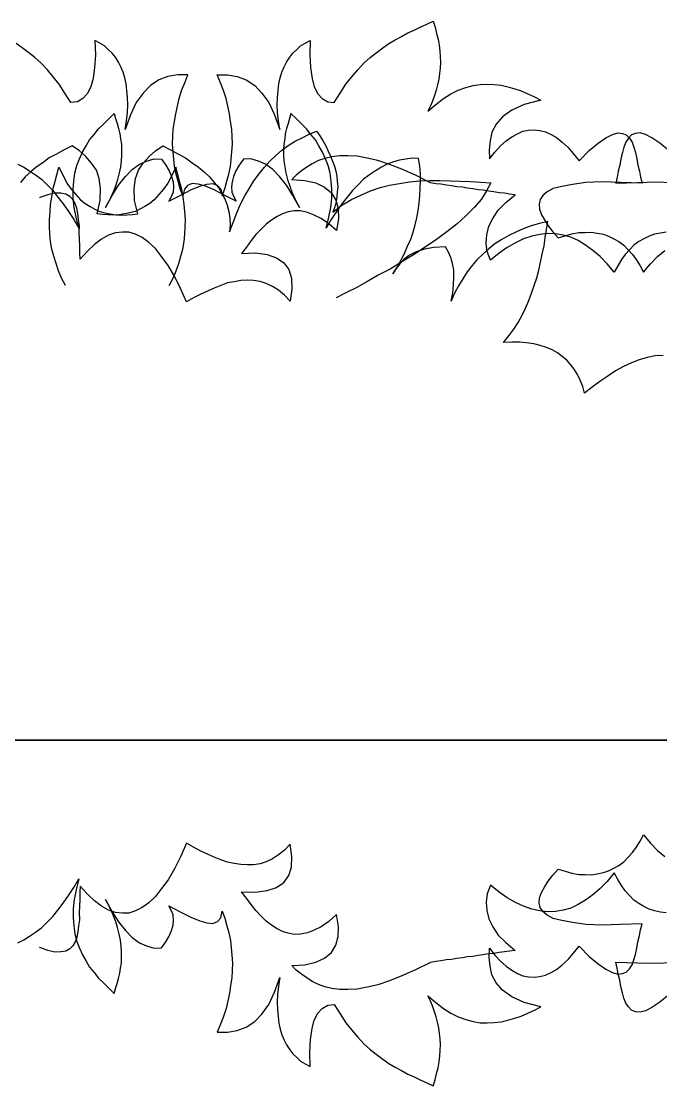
# Model space of a CAD drawing. Extents: x -24232 to 27340, y -23039 to 23489.
# Drawn here: x -18213.4 to -18025.5, y -8447.7 to -8134.8 of the extents above; entities that cross this region are included whole.
import ezdxf

# ---------------------------------------------------------------- set-up
doc = ezdxf.new("R2010")
doc.units = 0
doc.header["$LTSCALE"] = 10
for name, color, linetype in [('0-TEXT', 7, 'CONTINUOUS'), ('1', 1, 'CONTINUOUS'), ('3', 3, 'CONTINUOUS')]:
    doc.layers.add(name, color=color, linetype=linetype)

# ---------------------------------------------------------------- blocks, each defined once
blk = doc.blocks.new('A$C190C71B1')
at = {"layer": '1'}
for points in [[(740.54, 1307.94), (742.26, 1307.03), (743.99, 1305.98), (745.73, 1304.8), (747.48, 1303.48), (749.13, 1301.88), (750.79, 1300.15), (752.33, 1298.27), (753.89, 1296.26), (755.46, 1293.98), (757.04, 1291.7), (758.52, 1289.13), (758.52, 1289.13), (757.66, 1292.3), (757.1, 1295.22), (756.84, 1297.9), (756.85, 1300.48), (757.02, 1302.93), (757.33, 1305.27), (757.92, 1307.49), (758.67, 1309.46), (759.56, 1311.44), (760.6, 1313.31), (761.65, 1315.04), (762.97, 1316.66), (764.3, 1318.28), (765.78, 1319.78), (767.26, 1321.28), (768.87, 1322.79), (768.87, 1322.79), (769.28, 1321.34), (769.7, 1319.89), (770.11, 1318.45), (770.54, 1316.86), (770.68, 1315.39), (770.98, 1313.79), (771, 1312.17), (771.03, 1310.55), (770.92, 1308.91), (770.69, 1307.13), (770.32, 1305.33), (769.84, 1303.39), (769.22, 1301.43), (768.47, 1299.46), (767.46, 1297.33), (766.31, 1295.18), (766.31, 1295.18), (768.26, 1298.76), (770.13, 1301.79), (772.19, 1304.3), (774.15, 1306.39), (776.29, 1307.95), (778.37, 1308.83), (780.61, 1309.46), (782.78, 1309.41), (782.78, 1309.41), (784.04, 1307.63), (785.02, 1305.97), (785.73, 1304.28), (786.16, 1302.7), (786.3, 1301.22), (786.18, 1299.72), (785.64, 1298.31), (784.96, 1297.03), (784.96, 1297.03), (788.43, 1298.86), (791.4, 1300.37), (794, 1301.44), (796.1, 1302.05), (797.85, 1302.23), (799.26, 1301.69), (800.18, 1300.56), (800.65, 1298.58), (800.65, 1298.58), (801.39, 1300.68), (801.98, 1302.91), (802.59, 1305), (803.04, 1307.21), (803.23, 1309.39), (803.42, 1311.58), (803.61, 1313.76), (803.52, 1316.06), (803.45, 1318.22), (803.09, 1320.48), (802.73, 1322.75), (802.23, 1325), (801.74, 1327.26), (800.97, 1329.62), (800.07, 1331.83), (799.16, 1334.18), (799.16, 1334.18), (802.14, 1334.2), (805.03, 1333.68), (807.7, 1332.72), (810.17, 1331.07), (812.28, 1328.84), (814.32, 1326.06), (816.03, 1322.44), (817.54, 1318.12), (817.54, 1318.12), (817.15, 1320.65), (816.91, 1323.07), (816.82, 1325.36), (816.88, 1327.53), (817.08, 1329.58), (817.3, 1331.5), (817.66, 1333.3), (818.18, 1334.97), (818.84, 1336.53), (819.51, 1337.95), (820.45, 1339.4), (821.41, 1340.58), (822.53, 1341.63), (823.64, 1342.69), (825.05, 1343.51), (826.46, 1344.32), (826.46, 1344.32), (826.34, 1340.11), (826.57, 1336.35), (827.02, 1333.14), (827.68, 1330.63), (828.69, 1328.57), (830.05, 1327.21), (831.63, 1326.28), (833.55, 1326.07), (833.55, 1326.07), (835.31, 1328.81), (836.95, 1331.41), (838.76, 1333.62), (840.45, 1335.68), (842.29, 1337.63), (844.16, 1339.3), (845.91, 1340.69), (847.81, 1342.1), (849.58, 1343.36), (851.5, 1344.49), (853.29, 1345.48), (855.23, 1346.49), (857.04, 1347.34), (858.85, 1348.2), (860.79, 1349.07), (862.61, 1349.93), (862.61, 1349.93), (863.18, 1348.22), (863.63, 1346.37), (864.07, 1344.65), (864.38, 1342.92), (864.55, 1341.18), (864.71, 1339.57), (864.75, 1337.81), (864.64, 1336.18), (864.53, 1334.54), (864.29, 1332.89), (863.91, 1331.23), (863.52, 1329.7), (863, 1328.16), (862.48, 1326.49), (861.81, 1325.07), (861.02, 1323.5), (861.02, 1323.5), (863.39, 1325.49), (865.66, 1327.21), (867.82, 1328.64), (870.02, 1329.67), (872.25, 1330.43), (874.36, 1331.04), (876.49, 1331.39), (878.51, 1331.45), (880.55, 1331.39), (882.6, 1331.18), (884.55, 1330.7), (886.64, 1330.09), (888.46, 1329.46), (890.45, 1328.57), (892.43, 1327.68), (894.28, 1326.78), (894.28, 1326.78), (889.4, 1325.49), (885.77, 1323.78), (882.98, 1321.87), (881.17, 1319.66), (879.91, 1317.37), (879.35, 1314.75), (879.07, 1312.14), (879.2, 1309.45), (879.2, 1309.45), (880.76, 1311.5), (882.47, 1313.29), (884.09, 1314.81), (885.74, 1315.92), (887.4, 1316.89), (888.96, 1317.59), (890.69, 1317.9), (892.3, 1318.06), (893.95, 1317.81), (895.61, 1317.43), (897.31, 1316.65), (898.89, 1315.73), (900.51, 1314.4), (902.29, 1312.81), (903.82, 1311.07), (905.52, 1308.93), (905.52, 1308.93), (908.47, 1311.93), (911.1, 1314.09), (913.39, 1315.67), (915.32, 1316.67), (916.9, 1317.1), (918.27, 1316.96), (919.39, 1316.53), (920.31, 1315.54), (921.1, 1314.4), (921.64, 1312.96), (922.07, 1311.38), (922.52, 1309.53), (922.84, 1307.67), (923.3, 1305.82), (923.6, 1304.09), (924.04, 1302.37), (924.04, 1302.37), (917.66, 1302.55), (912.23, 1302.69), (907.51, 1302.5), (903.63, 1301.98), (900.44, 1301.39), (897.93, 1300.74), (896.14, 1299.75), (894.89, 1298.68), (894.05, 1297.51), (893.78, 1296.13), (893.93, 1294.65), (894.49, 1293.08), (895.32, 1291.54), (896.45, 1289.76), (897.84, 1288), (899.36, 1286.25), (899.36, 1286.25), (901.47, 1286.87), (903.44, 1287.47), (905.44, 1287.8), (907.33, 1287.85), (909.22, 1287.9), (910.87, 1287.66), (912.67, 1287.3), (914.21, 1286.77), (915.78, 1285.98), (917.21, 1285.17), (918.67, 1284.1), (919.88, 1282.86), (921.24, 1281.37), (922.34, 1279.86), (923.46, 1278.07), (924.47, 1276.14), (924.47, 1276.14), (926.52, 1278.64), (928.62, 1280.75), (930.74, 1282.58)], [(930.24, 1251.72), (927.92, 1251.54), (925.57, 1251.1), (923.2, 1250.38), (920.95, 1249.52), (918.54, 1248.41), (916.24, 1247.14), (913.93, 1245.61), (911.61, 1244.08), (909.41, 1242.4), (907.07, 1240.6), (907.07, 1240.6), (906.58, 1242.55), (905.81, 1244.38), (905.04, 1246.08), (904.11, 1247.67), (903.02, 1248.99), (901.93, 1250.32), (900.55, 1251.4), (899.17, 1252.49), (897.62, 1253.32), (895.93, 1254.03), (894.1, 1254.61), (892.25, 1255.07), (890.11, 1255.41), (887.97, 1255.62), (885.79, 1255.57), (883.35, 1255.54), (883.35, 1255.54), (884.89, 1257.42), (886.31, 1259.44), (887.58, 1261.35), (888.75, 1263.54), (889.77, 1265.6), (890.79, 1267.8), (891.56, 1270.03), (892.32, 1272.26), (893.08, 1274.48), (893.71, 1276.72), (894.21, 1279.11), (894.72, 1281.5), (895.23, 1283.89), (895.6, 1286.29), (895.97, 1288.69), (896.34, 1291.09), (896.34, 1291.09), (893.85, 1290.52), (891.48, 1289.81), (889.09, 1288.96), (886.96, 1287.95), (884.83, 1286.95), (882.82, 1285.79), (880.8, 1284.5), (879.03, 1283.05), (877.25, 1281.47), (875.6, 1279.87), (874.07, 1278.12), (872.67, 1276.23), (871.38, 1274.19), (870.1, 1272.15), (868.93, 1269.96), (867.89, 1267.63), (867.89, 1267.63), (868.41, 1270.15), (868.64, 1272.43), (868.73, 1274.72), (868.66, 1276.76), (868.31, 1278.69), (867.81, 1280.5), (867.15, 1282.06), (866.22, 1283.64), (866.22, 1283.64), (862.82, 1283.43), (860.06, 1282.89), (857.68, 1282.18), (855.69, 1281.16), (854.08, 1279.96), (852.86, 1278.59), (851.78, 1277.21), (850.81, 1275.68), (850.81, 1275.68), (852.1, 1277.72), (853.25, 1279.77), (854.25, 1281.71), (855.13, 1283.78), (856.02, 1285.86), (856.76, 1287.96), (857.38, 1290.06), (857.86, 1292.18), (858.2, 1294.31), (858.55, 1296.45), (858.76, 1298.59), (858.84, 1300.75), (858.92, 1302.91), (858.86, 1305.08), (858.69, 1307.4), (858.36, 1309.6), (858.36, 1309.6), (856.47, 1309.65), (854.55, 1309.44), (852.76, 1309.07), (850.95, 1308.57), (849.12, 1307.94), (847.41, 1307.03), (845.68, 1305.98), (843.94, 1304.8), (842.18, 1303.48), (840.54, 1301.88), (838.87, 1300.15), (837.34, 1298.27), (835.78, 1296.26), (834.2, 1293.98), (832.62, 1291.7), (831.15, 1289.13), (831.15, 1289.13), (832.01, 1292.3), (832.56, 1295.22), (832.83, 1297.9), (832.81, 1300.48), (832.65, 1302.93), (832.34, 1305.27), (831.75, 1307.49), (830.99, 1309.46), (830.1, 1311.44), (829.07, 1313.31), (828.02, 1315.04), (826.69, 1316.66), (825.36, 1318.28), (823.89, 1319.78), (822.41, 1321.28), (820.8, 1322.79), (820.8, 1322.79), (820.38, 1321.34), (819.97, 1319.89), (819.56, 1318.45), (819.13, 1316.86), (818.98, 1315.39), (818.69, 1313.79), (818.67, 1312.17), (818.64, 1310.55), (818.75, 1308.91), (818.98, 1307.13), (819.34, 1305.33), (819.83, 1303.39), (820.45, 1301.43), (821.2, 1299.46), (822.21, 1297.33), (823.35, 1295.18), (823.35, 1295.18), (821.4, 1298.76), (819.54, 1301.79), (817.48, 1304.3), (815.52, 1306.39), (813.37, 1307.95), (811.29, 1308.83), (809.05, 1309.46), (806.88, 1309.41), (806.88, 1309.41), (805.62, 1307.63), (804.65, 1305.97), (803.94, 1304.28), (803.51, 1302.7), (803.37, 1301.22), (803.49, 1299.72), (804.03, 1298.31), (804.71, 1297.03), (804.71, 1297.03), (801.24, 1298.86), (798.27, 1300.37), (795.67, 1301.44), (793.56, 1302.05), (791.82, 1302.23), (790.41, 1301.69), (789.49, 1300.56), (789.02, 1298.58), (789.02, 1298.58), (788.28, 1300.68), (787.69, 1302.91), (787.08, 1305), (786.62, 1307.21), (786.43, 1309.39), (786.24, 1311.58), (786.05, 1313.76), (786.14, 1316.06), (786.22, 1318.22), (786.58, 1320.48), (786.94, 1322.75), (787.43, 1325), (787.93, 1327.26), (788.7, 1329.62), (789.6, 1331.83), (790.51, 1334.18), (790.51, 1334.18), (787.53, 1334.2), (784.63, 1333.68), (781.97, 1332.72), (779.5, 1331.07), (777.38, 1328.84), (775.35, 1326.06), (773.64, 1322.44), (772.13, 1318.12), (772.13, 1318.12), (772.51, 1320.65), (772.75, 1323.07), (772.84, 1325.36), (772.79, 1327.53), (772.58, 1329.58), (772.37, 1331.5), (772, 1333.3), (771.49, 1334.97), (770.83, 1336.53), (770.16, 1337.95), (769.22, 1339.4), (768.25, 1340.58), (767.14, 1341.63), (766.02, 1342.69), (764.61, 1343.51), (763.21, 1344.32), (763.21, 1344.32), (763.33, 1340.11), (763.09, 1336.35), (762.64, 1333.14), (761.99, 1330.63), (760.97, 1328.57), (759.62, 1327.21), (758.04, 1326.28), (756.12, 1326.07), (756.12, 1326.07), (754.36, 1328.81), (752.72, 1331.41), (750.91, 1333.62), (749.22, 1335.68), (747.38, 1337.63), (745.51, 1339.3), (743.75, 1340.69), (741.86, 1342.1), (740.09, 1343.36)], [(931.86, 1311.93), (929.23, 1314.09), (926.94, 1315.67), (925.01, 1316.67), (923.43, 1317.1), (922.06, 1316.96), (920.94, 1316.53), (920.03, 1315.54), (919.24, 1314.4), (918.69, 1312.96), (918.26, 1311.38), (917.81, 1309.53), (917.49, 1307.67), (917.03, 1305.82), (916.73, 1304.09), (916.29, 1302.37), (916.29, 1302.37), (922.67, 1302.55), (928.1, 1302.69), (932.82, 1302.5)], [(931.11, 1287.9), (929.46, 1287.66), (927.66, 1287.3), (926.12, 1286.77), (924.55, 1285.98), (923.12, 1285.17), (921.66, 1284.1), (920.45, 1282.86), (919.09, 1281.37), (917.99, 1279.86), (916.87, 1278.07), (915.86, 1276.14), (915.86, 1276.14), (913.81, 1278.64), (911.71, 1280.75), (909.59, 1282.58), (907.45, 1284.15), (905.27, 1285.45), (903.07, 1286.48), (900.83, 1287.1), (898.56, 1287.46), (896.27, 1287.55), (893.94, 1287.24), (891.59, 1286.8), (889.21, 1285.95), (886.79, 1284.83), (884.36, 1283.45), (882.02, 1281.78), (879.52, 1279.73), (879.52, 1279.73), (878.55, 1282.26), (878.25, 1284.73), (878.36, 1287.16), (879.01, 1289.66), (880.19, 1291.99), (881.78, 1294.4), (884.03, 1296.62), (886.7, 1298.93), (886.7, 1298.93), (885.09, 1299.09), (883.63, 1299.37), (882.02, 1299.52), (880.42, 1299.82), (878.94, 1299.96), (877.35, 1300.26), (875.87, 1300.4), (874.28, 1300.69), (872.67, 1300.85), (871.21, 1301.13), (869.6, 1301.29), (868, 1301.59), (866.53, 1301.73), (864.93, 1302.02), (863.45, 1302.17), (861.86, 1302.46), (861.86, 1302.46), (857.47, 1304.66), (853.45, 1306.41), (849.8, 1307.85), (846.39, 1309), (843.21, 1309.72), (840.29, 1310.28), (837.59, 1310.41), (835.15, 1310.38), (832.82, 1310.07), (830.74, 1309.6), (828.92, 1308.97), (827.07, 1308.07), (825.47, 1307), (823.88, 1305.94), (822.4, 1304.73), (821.05, 1303.38), (821.05, 1303.38), (824.95, 1303.13), (828.13, 1302.41), (830.72, 1301.2), (832.72, 1299.52), (834, 1297.36), (834.7, 1294.85), (834.81, 1291.86), (834.2, 1288.4), (834.2, 1288.4), (831.96, 1290.39), (829.67, 1291.96), (827.61, 1292.98), (825.65, 1293.72), (823.66, 1294.18), (821.77, 1294.23), (819.98, 1293.87), (818.3, 1293.36), (816.73, 1292.57), (815.14, 1291.5), (813.53, 1290.31), (812.03, 1288.83), (810.52, 1287.22), (809.13, 1285.46), (807.72, 1283.57), (806.31, 1281.68), (806.31, 1281.68), (810.39, 1281.82), (813.86, 1281.34), (816.61, 1280.39), (818.78, 1278.96), (820.2, 1276.92), (821.03, 1274.4), (821.13, 1271.28), (820.64, 1267.67), (820.64, 1267.67), (818.92, 1269.46), (817.16, 1270.86), (815.38, 1271.98), (813.57, 1272.84), (811.73, 1273.42), (809.86, 1273.74), (807.97, 1273.8), (806.07, 1273.71), (804.14, 1273.36), (802.21, 1273.01), (800.24, 1272.26), (798.27, 1271.5), (796.28, 1270.62), (794.15, 1269.61), (792.16, 1268.59), (790.15, 1267.43), (790.15, 1267.43), (788.37, 1271.4), (786.56, 1274.96), (784.7, 1278.13), (782.8, 1280.75), (781, 1283.1), (779.01, 1284.92), (777.12, 1286.32), (775.18, 1287.33), (773.21, 1287.93), (771.32, 1287.98), (769.27, 1287.77), (767.17, 1287.03), (765.16, 1285.88), (763.11, 1284.32), (761.02, 1282.36), (758.89, 1280), (758.89, 1280), (758.81, 1281.9), (758.74, 1283.94), (758.67, 1285.98), (758.58, 1287.88), (758.65, 1289.91), (758.42, 1291.69), (758.19, 1293.47), (757.93, 1294.99), (757.39, 1296.4), (756.69, 1297.55), (755.84, 1298.45), (754.68, 1299.1), (753.22, 1299.38), (751.46, 1299.42), (749.38, 1298.95), (747, 1298.1), (747, 1298.1), (746.9, 1298.19)], [(785.05, 1272.26), (785.05, 1272.26), (786.21, 1274.45), (787.1, 1276.53), (787.86, 1278.76), (788.47, 1280.86), (789.09, 1282.97), (789.45, 1285.23), (789.66, 1287.38), (789.74, 1289.54), (789.81, 1291.7), (789.62, 1293.88), (789.43, 1296.07), (789.11, 1298.27), (788.78, 1300.47), (788.18, 1302.56), (787.59, 1304.78), (786.99, 1307.01), (786.99, 1307.01), (785.8, 1304.55), (784.64, 1302.37), (783.38, 1300.59), (782, 1298.97), (780.64, 1297.48), (779.31, 1296.39), (777.86, 1295.45), (776.43, 1294.65), (775.01, 1293.97), (773.48, 1293.58), (771.96, 1293.33), (770.32, 1293.08), (768.68, 1292.97), (767.06, 1293), (765.45, 1293.16), (763.84, 1293.32), (763.84, 1293.32), (764.77, 1297.29), (764.85, 1300.8), (764.46, 1303.68), (763.62, 1306.2), (762.2, 1308.24), (760.49, 1310.17), (758.63, 1311.84), (756.47, 1313.27), (756.47, 1313.27), (754.19, 1312.14), (751.9, 1310.88), (749.75, 1309.74), (747.85, 1308.3), (745.96, 1307), (744.34, 1305.67), (742.71, 1304.21), (741.33, 1302.58)], [(754.58, 1272.26), (754.58, 1272.26), (753.41, 1274.45), (752.53, 1276.53), (751.77, 1278.76), (751.15, 1280.86), (750.54, 1282.97), (750.18, 1285.23), (749.97, 1287.38), (749.89, 1289.54), (749.81, 1291.7), (750, 1293.88), (750.19, 1296.07), (750.52, 1298.27), (750.84, 1300.47), (751.45, 1302.56), (752.04, 1304.78), (752.63, 1307.01), (752.63, 1307.01), (753.82, 1304.55), (754.99, 1302.37), (756.25, 1300.59), (757.63, 1298.97), (758.99, 1297.48), (760.32, 1296.39), (761.76, 1295.45), (763.2, 1294.65), (764.62, 1293.97), (766.15, 1293.58), (767.66, 1293.33), (769.31, 1293.08), (770.95, 1292.97), (772.57, 1293), (774.18, 1293.16), (775.79, 1293.32), (775.79, 1293.32), (774.85, 1297.29), (774.78, 1300.8), (775.17, 1303.68), (776, 1306.2), (777.43, 1308.24), (779.13, 1310.17), (781, 1311.84), (783.16, 1313.27), (783.16, 1313.27), (785.44, 1312.14), (787.73, 1310.88), (789.87, 1309.74), (791.78, 1308.3), (793.67, 1307), (795.29, 1305.67), (796.92, 1304.21), (798.3, 1302.58), (799.53, 1301.08), (800.51, 1299.41), (801.35, 1297.74), (802.07, 1295.91), (802.53, 1294.06), (802.86, 1292.06), (802.92, 1290.04), (802.72, 1287.99), (802.72, 1287.99), (803.8, 1290.8), (804.87, 1293.62), (805.98, 1296.16), (807.23, 1298.59), (808.62, 1300.89), (809.9, 1303.05), (811.46, 1305.1), (813.03, 1307.02), (814.61, 1308.8), (816.35, 1310.46), (818.09, 1311.98), (819.98, 1313.39), (822.02, 1314.67), (824.09, 1315.69), (826.16, 1316.71), (828.37, 1317.6), (828.37, 1317.6), (829.32, 1316.21), (830.28, 1314.68), (831.1, 1313.27), (831.79, 1311.71), (832.48, 1310.29), (833.02, 1308.85), (833.59, 1307.29), (834, 1305.84), (834.28, 1304.37), (834.43, 1302.9), (834.58, 1301.29), (834.46, 1299.79), (834.34, 1298.29), (834.07, 1296.91), (833.68, 1295.38), (833.15, 1293.84), (833.15, 1293.84), (835.8, 1295.86), (838.62, 1297.49), (841.33, 1298.84), (844.18, 1300.07), (847.07, 1301.03), (849.84, 1301.71), (852.77, 1302.27), (855.71, 1302.7), (858.66, 1302.99), (861.62, 1303.15), (864.6, 1303.17), (867.59, 1303.06), (870.58, 1302.95), (873.57, 1302.84), (876.57, 1302.59), (879.56, 1302.48), (879.56, 1302.48), (878.31, 1300.06), (876.79, 1297.6), (874.72, 1295.23), (872.27, 1292.69), (869.65, 1290.4), (866.63, 1288.07), (863.61, 1285.74), (860.31, 1283.52), (856.87, 1281.28), (853.42, 1279.18), (849.98, 1277.08), (846.5, 1275.25), (843.17, 1273.29), (839.95, 1271.62), (836.99, 1270.11), (834.16, 1268.61)], [(740.54, 1079), (742.26, 1079.92), (743.99, 1080.96), (745.73, 1082.15), (747.48, 1083.46), (749.13, 1085.06), (750.79, 1086.79), (752.33, 1088.67), (753.89, 1090.68), (755.46, 1092.96), (757.04, 1095.25), (758.52, 1097.81), (758.52, 1097.81), (757.66, 1094.64), (757.1, 1091.72), (756.84, 1089.04), (756.85, 1086.46), (757.02, 1084.01), (757.33, 1081.68), (757.92, 1079.45), (758.67, 1077.48), (759.56, 1075.5), (760.6, 1073.63), (761.65, 1071.91), (762.97, 1070.29), (764.3, 1068.66), (765.78, 1067.16), (767.26, 1065.66), (768.87, 1064.15), (768.87, 1064.15), (769.28, 1065.6), (769.7, 1067.05), (770.11, 1068.5), (770.54, 1070.08), (770.68, 1071.56), (770.98, 1073.15), (771, 1074.77), (771.03, 1076.4), (770.92, 1078.03), (770.69, 1079.82), (770.32, 1081.61), (769.84, 1083.56), (769.22, 1085.51), (768.47, 1087.48), (767.46, 1089.61), (766.31, 1091.76), (766.31, 1091.76), (768.26, 1088.18), (770.13, 1085.15), (772.19, 1082.65), (774.15, 1080.56), (776.29, 1078.99), (778.37, 1078.11), (780.61, 1077.48), (782.78, 1077.54), (782.78, 1077.54), (784.04, 1079.31), (785.02, 1080.97), (785.73, 1082.66), (786.16, 1084.25), (786.3, 1085.72), (786.18, 1087.22), (785.64, 1088.63), (784.96, 1089.92), (784.96, 1089.92), (788.43, 1088.08), (791.4, 1086.57), (794, 1085.5), (796.1, 1084.89), (797.85, 1084.72), (799.26, 1085.25), (800.18, 1086.38), (800.65, 1088.37), (800.65, 1088.37), (801.39, 1086.26), (801.98, 1084.04), (802.59, 1081.95), (803.04, 1079.73), (803.23, 1077.55), (803.42, 1075.36), (803.61, 1073.18), (803.52, 1070.88), (803.45, 1068.73), (803.09, 1066.46), (802.73, 1064.19), (802.23, 1061.94), (801.74, 1059.69), (800.97, 1057.32), (800.07, 1055.11), (799.16, 1052.76), (799.16, 1052.76), (802.14, 1052.74), (805.03, 1053.27), (807.7, 1054.22), (810.17, 1055.87), (812.28, 1058.1), (814.32, 1060.88), (816.03, 1064.5), (817.54, 1068.82), (817.54, 1068.82), (817.15, 1066.29), (816.91, 1063.87), (816.82, 1061.58), (816.88, 1059.41), (817.08, 1057.36), (817.3, 1055.44), (817.66, 1053.64), (818.18, 1051.97), (818.84, 1050.41), (819.51, 1048.99), (820.45, 1047.55), (821.41, 1046.37), (822.53, 1045.31), (823.64, 1044.25), (825.05, 1043.43), (826.46, 1042.62), (826.46, 1042.62), (826.34, 1046.83), (826.57, 1050.6), (827.02, 1053.8), (827.68, 1056.31), (828.69, 1058.38), (830.05, 1059.73), (831.63, 1060.66), (833.55, 1060.88), (833.55, 1060.88), (835.31, 1058.13), (836.95, 1055.53), (838.76, 1053.32), (840.45, 1051.26), (842.29, 1049.32), (844.16, 1047.64), (845.91, 1046.25), (847.81, 1044.84), (849.58, 1043.59), (851.5, 1042.45), (853.29, 1041.46), (855.23, 1040.45), (857.04, 1039.6), (858.85, 1038.74), (860.79, 1037.87), (862.61, 1037.02), (862.61, 1037.02), (863.18, 1038.72), (863.63, 1040.57), (864.07, 1042.29), (864.38, 1044.02), (864.55, 1045.76), (864.71, 1047.37), (864.75, 1049.13), (864.64, 1050.76), (864.53, 1052.4), (864.29, 1054.05), (863.91, 1055.71), (863.52, 1057.24), (863, 1058.78), (862.48, 1060.46), (861.81, 1061.88), (861.02, 1063.44), (861.02, 1063.44), (863.39, 1061.45), (865.66, 1059.74), (867.82, 1058.3), (870.02, 1057.27), (872.25, 1056.51), (874.36, 1055.9), (876.49, 1055.55), (878.51, 1055.49), (880.55, 1055.56), (882.6, 1055.76), (884.55, 1056.25), (886.64, 1056.85), (888.46, 1057.48), (890.45, 1058.37), (892.43, 1059.26), (894.28, 1060.16), (894.28, 1060.16), (889.4, 1061.45), (885.77, 1063.17), (882.98, 1065.07), (881.17, 1067.28), (879.91, 1069.57), (879.35, 1072.2), (879.07, 1074.8), (879.2, 1077.49), (879.2, 1077.49), (880.76, 1075.44), (882.47, 1073.65), (884.09, 1072.14), (885.74, 1071.02), (887.4, 1070.05), (888.96, 1069.35), (890.69, 1069.05), (892.3, 1068.89), (893.95, 1069.13), (895.61, 1069.51), (897.31, 1070.29), (898.89, 1071.21), (900.51, 1072.54), (902.29, 1074.13), (903.82, 1075.87), (905.52, 1078.01), (905.52, 1078.01), (908.47, 1075.01), (911.1, 1072.85), (913.39, 1071.27), (915.32, 1070.27), (916.9, 1069.84), (918.27, 1069.98), (919.39, 1070.41), (920.31, 1071.4), (921.1, 1072.54), (921.64, 1073.98), (922.07, 1075.56), (922.52, 1077.41), (922.84, 1079.28), (923.3, 1081.13), (923.6, 1082.86), (924.04, 1084.57), (924.04, 1084.57), (917.66, 1084.39), (912.23, 1084.25), (907.51, 1084.45), (903.63, 1084.97), (900.44, 1085.55), (897.93, 1086.21), (896.14, 1087.2), (894.89, 1088.27), (894.05, 1089.43), (893.78, 1090.81), (893.93, 1092.29), (894.49, 1093.86), (895.32, 1095.4), (896.45, 1097.19), (897.84, 1098.94), (899.36, 1100.69), (899.36, 1100.69), (901.47, 1100.07), (903.44, 1099.47), (905.44, 1099.14), (907.33, 1099.09), (909.22, 1099.04), (910.87, 1099.28), (912.67, 1099.65), (914.21, 1100.17), (915.78, 1100.96), (917.21, 1101.77), (918.67, 1102.84), (919.88, 1104.08), (921.24, 1105.57), (922.34, 1107.09), (923.46, 1108.87), (924.47, 1110.8), (924.47, 1110.8), (926.52, 1108.3), (928.62, 1106.2), (930.74, 1104.36)], [(931.86, 1063.77), (929.23, 1061.62), (926.94, 1060.04), (925.01, 1059.04), (923.43, 1058.61), (922.06, 1058.74), (920.94, 1059.18), (920.03, 1060.17), (919.24, 1061.31), (918.69, 1062.74), (918.26, 1064.33), (917.81, 1066.18), (917.49, 1068.04), (917.03, 1069.89), (916.73, 1071.62), (916.29, 1073.34), (916.29, 1073.34), (922.67, 1073.16), (928.1, 1073.02), (932.82, 1073.21)], [(931.11, 1087.81), (929.46, 1088.05), (927.66, 1088.41), (926.12, 1088.94), (924.55, 1089.73), (923.12, 1090.54), (921.66, 1091.61), (920.45, 1092.85), (919.09, 1094.34), (917.99, 1095.85), (916.87, 1097.64), (915.86, 1099.57), (915.86, 1099.57), (913.81, 1097.07), (911.71, 1094.96), (909.59, 1093.13), (907.45, 1091.56), (905.27, 1090.26), (903.07, 1089.23), (900.83, 1088.61), (898.56, 1088.25), (896.27, 1088.16), (893.94, 1088.47), (891.59, 1088.91), (889.21, 1089.76), (886.79, 1090.88), (884.36, 1092.26), (882.02, 1093.93), (879.52, 1095.98), (879.52, 1095.98), (878.55, 1093.45), (878.25, 1090.98), (878.36, 1088.55), (879.01, 1086.04), (880.19, 1083.72), (881.78, 1081.31), (884.03, 1079.09), (886.7, 1076.78), (886.7, 1076.78), (885.09, 1076.62), (883.63, 1076.34), (882.02, 1076.19), (880.42, 1075.89), (878.94, 1075.75), (877.35, 1075.45), (875.87, 1075.31), (874.28, 1075.01), (872.67, 1074.86), (871.21, 1074.58), (869.6, 1074.42), (868, 1074.12), (866.53, 1073.98), (864.93, 1073.69), (863.45, 1073.54), (861.86, 1073.25), (861.86, 1073.25), (857.47, 1071.05), (853.45, 1069.3), (849.8, 1067.86), (846.39, 1066.71), (843.21, 1065.99), (840.29, 1065.43), (837.59, 1065.3), (835.15, 1065.33), (832.82, 1065.64), (830.74, 1066.11), (828.92, 1066.74), (827.07, 1067.64), (825.47, 1068.7), (823.88, 1069.77), (822.4, 1070.97), (821.05, 1072.33), (821.05, 1072.33), (824.95, 1072.58), (828.13, 1073.3), (830.72, 1074.5), (832.72, 1076.19), (834, 1078.35), (834.7, 1080.86), (834.81, 1083.85), (834.2, 1087.31), (834.2, 1087.31), (831.96, 1085.32), (829.67, 1083.74), (827.61, 1082.73), (825.65, 1081.99), (823.66, 1081.53), (821.77, 1081.47), (819.98, 1081.84), (818.3, 1082.35), (816.73, 1083.14), (815.14, 1084.2), (813.53, 1085.4), (812.03, 1086.88), (810.52, 1088.49), (809.13, 1090.25), (807.72, 1092.14), (806.31, 1094.03), (806.31, 1094.03), (810.39, 1093.89), (813.86, 1094.37), (816.61, 1095.32), (818.78, 1096.75), (820.2, 1098.79), (821.03, 1101.31), (821.13, 1104.43), (820.64, 1108.04), (820.64, 1108.04), (818.92, 1106.25), (817.16, 1104.85), (815.38, 1103.73), (813.57, 1102.87), (811.73, 1102.28), (809.86, 1101.97), (807.97, 1101.91), (806.07, 1102), (804.14, 1102.35), (802.21, 1102.7), (800.24, 1103.45), (798.27, 1104.21), (796.28, 1105.09), (794.15, 1106.1), (792.16, 1107.12), (790.15, 1108.28), (790.15, 1108.28), (788.37, 1104.31), (786.56, 1100.75), (784.7, 1097.58), (782.8, 1094.96), (781, 1092.61), (779.01, 1090.79), (777.12, 1089.39), (775.18, 1088.38), (773.21, 1087.78), (771.32, 1087.73), (769.27, 1087.93), (767.17, 1088.67), (765.16, 1089.83), (763.11, 1091.39), (761.02, 1093.35), (758.89, 1095.71), (758.89, 1095.71), (758.81, 1093.81), (758.74, 1091.77), (758.67, 1089.73), (758.58, 1087.83), (758.65, 1085.8), (758.42, 1084.02), (758.19, 1082.24), (757.93, 1080.72), (757.39, 1079.31), (756.69, 1078.16), (755.84, 1077.26), (754.68, 1076.61), (753.22, 1076.33), (751.46, 1076.29), (749.38, 1076.76), (747, 1077.61), (747, 1077.61), (746.9, 1077.52)]]:
    blk.add_lwpolyline(points, dxfattribs=at)
at = {"layer": '3'}
blk.add_line((1900, 1138.6), (0, 1138.6), dxfattribs=at)

msp = doc.modelspace()

# ---------------------------------------------------------------- linework, layer by layer
at = {"layer": '3'}
msp.add_line((-22254.97, -8346.16), (-17254.97, -8346.16), dxfattribs=at)

# ---------------------------------------------------------------- block references
at = {"layer": '0-TEXT'}
msp.add_blockref('A$C190C71B1', (-18954.97, -9484.76), dxfattribs=at)

doc.saveas('drawing.dxf')
